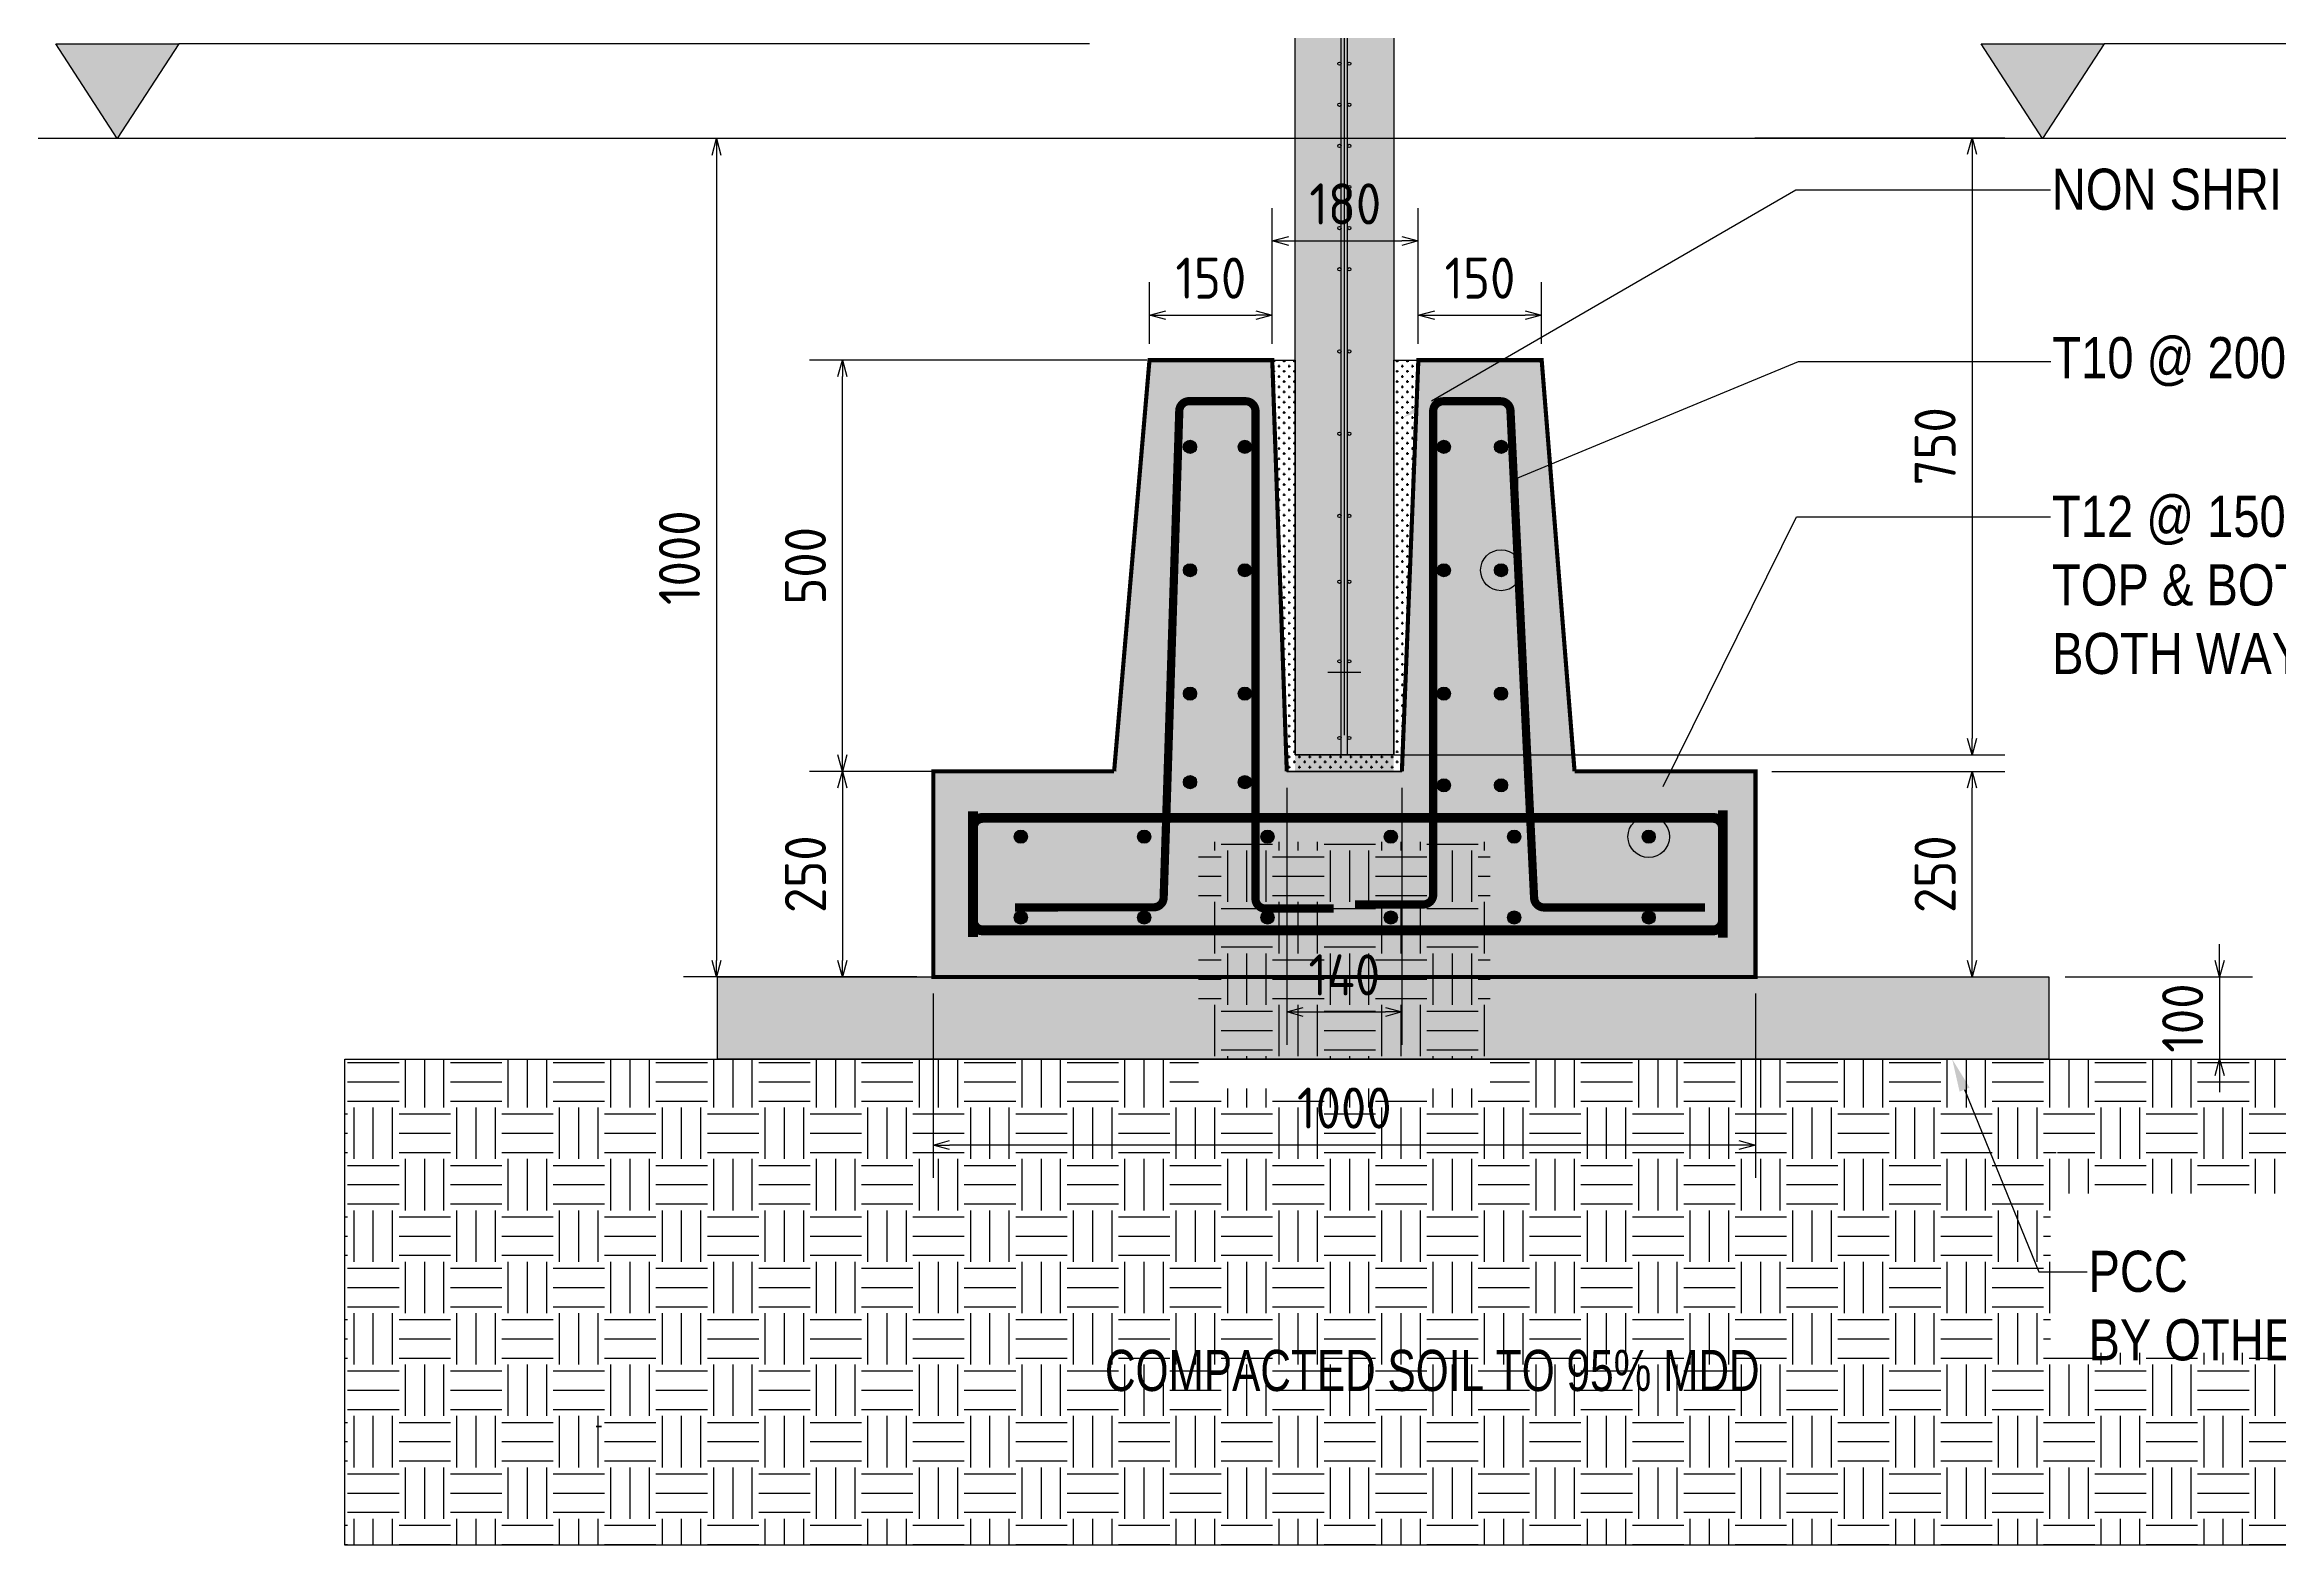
# Model space of a CAD drawing. Header units: centimetres. Extents: x -6122352 to 7132207, y -1694241 to 1947892.
# Drawn here: x 3056755 to 3059473, y -658341 to -656516 of the extents above; entities that cross this region are included whole.
import ezdxf
from ezdxf import colors
from ezdxf.entities.mleader import LeaderData, LeaderLine
from ezdxf.enums import TextEntityAlignment as Align
from ezdxf.math import Vec2, Vec3

# ---------------------------------------------------------------- set-up
doc = ezdxf.new("R2010")
doc.units = ezdxf.units.CM
doc.header["$MEASUREMENT"] = 0
doc.header["$PDMODE"] = 66
doc.header["$PDSIZE"] = 100
doc.linetypes.add('HIDDEN', pattern=[0.375, 0.25, -0.125])
for name, color, linetype in [('00-MI-DIM', 7, 'Continuous'), ('@MI-TYPE-01', 30, 'Continuous'), ('AutoRebar - Rebars', 4, 'Continuous'), ('JML-Dimension', 1, 'Continuous'), ('SECTION', 130, 'Continuous')]:
    doc.layers.add(name, color=color, linetype=linetype)
doc.styles.add('JWC BHQ 3.00', font='swissc.ttf', dxfattribs={"height": 3})
doc.styles.add('JWC STD', font='swissc.ttf', dxfattribs={"width": 0.9})
doc.styles.add('Schueco-BEMSTIL', font='isocpeur.ttf', dxfattribs={"width": 0.9})
doc.styles.add('txt-Pisa-std', font='arial.ttf', dxfattribs={"width": 0.8})
doc.dimstyles.new('JWC-TXT-2.5', dxfattribs={"dimscale": 1.5, "dimtxt": 2.5, "dimasz": 1, "dimexe": 2, "dimexo": 1, "dimgap": 1, "dimtad": 1, "dimdec": 0, "dimrnd": 0.5, "dimdsep": 46, "dimtxsty": 'Schueco-BEMSTIL', "dimblk": 'OPEN30', "dimcen": 0, "dimdle": 2, "dimclrd": 140, "dimclre": 8, "dimclrt": 40, "dimadec": 0, "dimazin": 2, "dimtfac": 1, "dimtdec": 0, "dimtix": 1, "dimtmove": 2, "dimatfit": 3, "dimldrblk": 'OPEN', "dimfxl": 2, "dimlwd": -1, "dimlwe": -1, "dimarcsym": 0})
doc.dimstyles.new('MI- JWC-TXT-2.5 MM', dxfattribs={"dimscale": 1.5, "dimtxt": 2.5, "dimasz": 1, "dimexe": 2, "dimexo": 1, "dimgap": 1, "dimtad": 1, "dimdec": 0, "dimdsep": 46, "dimtxsty": 'Schueco-BEMSTIL', "dimblk": 'OPEN30', "dimcen": 0, "dimdle": 2, "dimclrd": 140, "dimclre": 8, "dimclrt": 40, "dimadec": 0, "dimazin": 2, "dimtfac": 1, "dimtdec": 0, "dimtix": 1, "dimtmove": 2, "dimatfit": 3, "dimldrblk": 'OPEN', "dimfxl": 2, "dimlwd": -1, "dimlwe": -1, "dimarcsym": 0})

# ---------------------------------------------------------------- blocks, each defined once
blk = doc.blocks.new('*U127')
at = {"layer": 'JML-Dimension'}
h = blk.add_hatch(color=10, dxfattribs=at)
h.dxf.hatch_style = 1
h.paths.add_polyline_path([(0, 0), (-1.536, 2.37), (1.536, 2.37)])
blk.add_line((24.329, 2.37), (1.536, 2.37), dxfattribs=at)
blk.add_lwpolyline([(0, 0), (-1.536, 2.37), (1.536, 2.37), (0, 0)], dxfattribs=at)
at = {"color": 5, "style": 'txt-Pisa-std', "width": 0.8}
blk.add_attdef('+0.0', text='', height=2.5, dxfattribs=at).set_placement((1.871, 2.37), align=Align.BOTTOM_LEFT)
blk = doc.blocks.new('_Open30')
at = {"color": 0, "linetype": 'ByBlock', "lineweight": -2}
for p, q in [((-1, 0.27), (0, 0)), ((0, 0), (-1, -0.27)), ((0, 0), (-1, 0))]:
    blk.add_line(p, q, dxfattribs=at)
blk = doc.blocks.new('*D1735')
at = {"layer": '00-MI-DIM', "color": 8, "transparency": 16777216}
for p, q in [((3058265.7, -657419.4), (3058265.7, -657731.9)), ((3058405.7, -657419.4), (3058405.7, -657731.9))]:
    blk.add_line(p, q, dxfattribs=at)
at = {"layer": '00-MI-DIM', "color": 140, "transparency": 16777216}
blk.add_line((3058285.7, -657691.9), (3058385.7, -657691.9), dxfattribs=at)
at = {"layer": 'Defpoints', "color": 0, "transparency": 16777216}
for p in [(3058265.7, -657399.4), (3058405.7, -657399.4), (3058405.7, -657691.9)]:
    blk.add_point(p, dxfattribs=at)
at = {"layer": '00-MI-DIM', "color": 140, "transparency": 16777216, "xscale": 20, "yscale": 20, "zscale": 20, "rotation": 180}
blk.add_blockref('_Open30', (3058265.7, -657691.9), dxfattribs=at)
at = {"layer": '00-MI-DIM', "color": 140, "transparency": 16777216, "xscale": 20, "yscale": 20, "zscale": 20}
blk.add_blockref('_Open30', (3058405.7, -657691.9), dxfattribs=at)
at = {"layer": '00-MI-DIM', "color": 40, "transparency": 16777216, "insert": (3058335.7, -657646.9), "char_height": 50, "attachment_point": 5, "style": 'Schueco-BEMSTIL'}
blk.add_mtext('140', dxfattribs=at)
blk = doc.blocks.new('_Open')
at = {"color": 0, "linetype": 'ByBlock', "lineweight": -2}
for p, q in [((-1, 0.2), (0, 0)), ((-1, -0.2), (0, 0)), ((0, 0), (-1, 0))]:
    blk.add_line(p, q, dxfattribs=at)
blk = doc.blocks.new('*D1734')
at = {"layer": '00-MI-DIM', "color": 8, "transparency": 16777216}
for p, q in [((3057835.7, -657669.4), (3057835.7, -657893.8)), ((3058835.7, -657669.4), (3058835.7, -657893.8))]:
    blk.add_line(p, q, dxfattribs=at)
at = {"layer": '00-MI-DIM', "color": 140, "transparency": 16777216}
blk.add_line((3058815.7, -657853.8), (3057855.7, -657853.8), dxfattribs=at)
at = {"layer": 'Defpoints', "color": 0, "transparency": 16777216}
for p in [(3057835.7, -657649.4), (3058835.7, -657649.4), (3057835.7, -657853.8)]:
    blk.add_point(p, dxfattribs=at)
at = {"layer": '00-MI-DIM', "color": 140, "transparency": 16777216, "xscale": 20, "yscale": 20, "zscale": 20, "rotation": 180}
blk.add_blockref('_Open30', (3057835.7, -657853.8), dxfattribs=at)
at = {"layer": '00-MI-DIM', "color": 140, "transparency": 16777216, "xscale": 20, "yscale": 20, "zscale": 20}
blk.add_blockref('_Open30', (3058835.7, -657853.8), dxfattribs=at)
at = {"layer": '00-MI-DIM', "color": 40, "transparency": 16777216, "insert": (3058335.7, -657808.8), "char_height": 50, "attachment_point": 5, "style": 'Schueco-BEMSTIL'}
blk.add_mtext('1000', dxfattribs=at)
blk = doc.blocks.new('*D1733')
at = {"layer": '00-MI-DIM', "color": 8, "transparency": 16777216}
for p, q in [((3058855.7, -657399.4), (3059139.2, -657399.4)), ((3058855.7, -657649.4), (3059139.2, -657649.4))]:
    blk.add_line(p, q, dxfattribs=at)
at = {"layer": '00-MI-DIM', "color": 140, "transparency": 16777216}
blk.add_line((3059099.2, -657629.4), (3059099.2, -657419.4), dxfattribs=at)
at = {"layer": 'Defpoints', "color": 0, "transparency": 16777216}
for p in [(3058835.7, -657399.4), (3059099.2, -657399.4), (3058835.7, -657649.4)]:
    blk.add_point(p, dxfattribs=at)
at = {"layer": '00-MI-DIM', "color": 140, "transparency": 16777216, "xscale": 20, "yscale": 20, "zscale": 20}
for p, rotation in [((3059099.2, -657399.4), 90), ((3059099.2, -657649.4), 270)]:
    blk.add_blockref('_Open30', p, dxfattribs=dict(at, rotation=rotation))
at = {"layer": '00-MI-DIM', "color": 40, "transparency": 16777216, "insert": (3059054.2, -657524.4), "char_height": 50, "attachment_point": 5, "rotation": 90, "style": 'Schueco-BEMSTIL'}
blk.add_mtext('250', dxfattribs=at)
blk = doc.blocks.new('*D1732')
at = {"layer": '00-MI-DIM', "color": 8, "transparency": 16777216}
for p, q in [((3058425.7, -656879.4), (3058425.7, -656804.6)), ((3058575.7, -656879.4), (3058575.7, -656804.6))]:
    blk.add_line(p, q, dxfattribs=at)
at = {"layer": '00-MI-DIM', "color": 140, "transparency": 16777216}
blk.add_line((3058445.7, -656844.6), (3058555.7, -656844.6), dxfattribs=at)
at = {"layer": 'Defpoints', "color": 0, "transparency": 16777216}
for p in [(3058575.7, -656844.6), (3058425.7, -656899.4), (3058575.7, -656899.4)]:
    blk.add_point(p, dxfattribs=at)
at = {"layer": '00-MI-DIM', "color": 140, "transparency": 16777216, "xscale": 20, "yscale": 20, "zscale": 20, "rotation": 180}
blk.add_blockref('_Open30', (3058425.7, -656844.6), dxfattribs=at)
at = {"layer": '00-MI-DIM', "color": 140, "transparency": 16777216, "xscale": 20, "yscale": 20, "zscale": 20}
blk.add_blockref('_Open30', (3058575.7, -656844.6), dxfattribs=at)
at = {"layer": '00-MI-DIM', "color": 40, "transparency": 16777216, "insert": (3058500.7, -656799.6), "char_height": 50, "attachment_point": 5, "style": 'Schueco-BEMSTIL'}
blk.add_mtext('150', dxfattribs=at)
blk = doc.blocks.new('*D1731')
at = {"layer": '00-MI-DIM', "color": 8, "transparency": 16777216}
for p, q in [((3058098.7, -656879.4), (3058098.7, -656804.6)), ((3058248.1, -656879.4), (3058248.1, -656804.6))]:
    blk.add_line(p, q, dxfattribs=at)
at = {"layer": '00-MI-DIM', "color": 140, "transparency": 16777216}
blk.add_line((3058118.7, -656844.6), (3058228.1, -656844.6), dxfattribs=at)
at = {"layer": 'Defpoints', "color": 0, "transparency": 16777216}
for p in [(3058248.1, -656844.6), (3058098.7, -656899.4), (3058248.1, -656899.4)]:
    blk.add_point(p, dxfattribs=at)
at = {"layer": '00-MI-DIM', "color": 140, "transparency": 16777216, "xscale": 20, "yscale": 20, "zscale": 20, "rotation": 180}
blk.add_blockref('_Open30', (3058098.7, -656844.6), dxfattribs=at)
at = {"layer": '00-MI-DIM', "color": 140, "transparency": 16777216, "xscale": 20, "yscale": 20, "zscale": 20}
blk.add_blockref('_Open30', (3058248.1, -656844.6), dxfattribs=at)
at = {"layer": '00-MI-DIM', "color": 40, "transparency": 16777216, "insert": (3058173.4, -656799.6), "char_height": 50, "attachment_point": 5, "style": 'Schueco-BEMSTIL'}
blk.add_mtext('150', dxfattribs=at)
blk = doc.blocks.new('*D1730')
at = {"layer": '00-MI-DIM', "color": 8, "transparency": 16777216}
for p, q in [((3058095.7, -656899.4), (3057685.3, -656899.4)), ((3058035.7, -657399.4), (3057685.3, -657399.4))]:
    blk.add_line(p, q, dxfattribs=at)
at = {"layer": '00-MI-DIM', "color": 140, "transparency": 16777216}
blk.add_line((3057725.3, -657379.4), (3057725.3, -656919.4), dxfattribs=at)
at = {"layer": 'Defpoints', "color": 0, "transparency": 16777216}
for p in [(3057725.3, -656899.4), (3058115.7, -656899.4), (3058055.7, -657399.4)]:
    blk.add_point(p, dxfattribs=at)
at = {"layer": '00-MI-DIM', "color": 140, "transparency": 16777216, "xscale": 20, "yscale": 20, "zscale": 20}
for p, rotation in [((3057725.3, -656899.4), 90), ((3057725.3, -657399.4), 270)]:
    blk.add_blockref('_Open30', p, dxfattribs=dict(at, rotation=rotation))
at = {"layer": '00-MI-DIM', "color": 40, "transparency": 16777216, "insert": (3057680.3, -657149.4), "char_height": 50, "attachment_point": 5, "rotation": 90, "style": 'Schueco-BEMSTIL'}
blk.add_mtext('500', dxfattribs=at)
blk = doc.blocks.new('*D1729')
at = {"layer": '00-MI-DIM', "color": 8, "transparency": 16777216}
for p, q in [((3058035.7, -657399.4), (3057685.3, -657399.4)), ((3057815.7, -657649.4), (3057685.3, -657649.4))]:
    blk.add_line(p, q, dxfattribs=at)
at = {"layer": '00-MI-DIM', "color": 140, "transparency": 16777216}
blk.add_line((3057725.3, -657419.4), (3057725.3, -657629.4), dxfattribs=at)
at = {"layer": 'Defpoints', "color": 0, "transparency": 16777216}
for p in [(3058055.7, -657399.4), (3057725.3, -657649.4), (3057835.7, -657649.4)]:
    blk.add_point(p, dxfattribs=at)
at = {"layer": '00-MI-DIM', "color": 140, "transparency": 16777216, "xscale": 20, "yscale": 20, "zscale": 20}
for p, rotation in [((3057725.3, -657399.4), 90), ((3057725.3, -657649.4), 270)]:
    blk.add_blockref('_Open30', p, dxfattribs=dict(at, rotation=rotation))
at = {"layer": '00-MI-DIM', "color": 40, "transparency": 16777216, "insert": (3057680.3, -657524.4), "char_height": 50, "attachment_point": 5, "rotation": 90, "style": 'Schueco-BEMSTIL'}
blk.add_mtext('250', dxfattribs=at)
blk = doc.blocks.new('*D1728')
at = {"layer": '00-MI-DIM', "color": 8, "transparency": 16777216}
for p, q in [((3058248.1, -656879.4), (3058248.1, -656714.4)), ((3058425.7, -656879.4), (3058425.7, -656714.4))]:
    blk.add_line(p, q, dxfattribs=at)
at = {"layer": '00-MI-DIM', "color": 140, "transparency": 16777216}
blk.add_line((3058268.1, -656754.4), (3058405.7, -656754.4), dxfattribs=at)
at = {"layer": 'Defpoints', "color": 0, "transparency": 16777216}
for p in [(3058425.7, -656754.4), (3058248.1, -656899.4), (3058425.7, -656899.4)]:
    blk.add_point(p, dxfattribs=at)
at = {"layer": '00-MI-DIM', "color": 140, "transparency": 16777216, "xscale": 20, "yscale": 20, "zscale": 20, "rotation": 180}
blk.add_blockref('_Open30', (3058248.1, -656754.4), dxfattribs=at)
at = {"layer": '00-MI-DIM', "color": 140, "transparency": 16777216, "xscale": 20, "yscale": 20, "zscale": 20}
blk.add_blockref('_Open30', (3058425.7, -656754.4), dxfattribs=at)
at = {"layer": '00-MI-DIM', "color": 40, "transparency": 16777216, "insert": (3058336.9, -656709.4), "char_height": 50, "attachment_point": 5, "style": 'Schueco-BEMSTIL'}
blk.add_mtext('180', dxfattribs=at)
blk = doc.blocks.new('*D1727')
at = {"layer": '00-MI-DIM', "color": 8, "transparency": 16777216}
for p, q in [((3058835.1, -656628.9), (3059139.2, -656628.9)), ((3058376.6, -657379.4), (3059139.2, -657379.4))]:
    blk.add_line(p, q, dxfattribs=at)
at = {"layer": '00-MI-DIM', "color": 140, "transparency": 16777216}
blk.add_line((3059099.2, -656648.9), (3059099.2, -657359.4), dxfattribs=at)
at = {"layer": 'Defpoints', "color": 0, "transparency": 16777216}
for p in [(3058815.1, -656628.9), (3058356.6, -657379.4), (3059099.2, -657379.4)]:
    blk.add_point(p, dxfattribs=at)
at = {"layer": '00-MI-DIM', "color": 140, "transparency": 16777216, "xscale": 20, "yscale": 20, "zscale": 20}
for p, rotation in [((3059099.2, -656628.9), 90), ((3059099.2, -657379.4), 270)]:
    blk.add_blockref('_Open30', p, dxfattribs=dict(at, rotation=rotation))
at = {"layer": '00-MI-DIM', "color": 40, "transparency": 16777216, "insert": (3059054.2, -657004.1), "char_height": 50, "attachment_point": 5, "rotation": 90, "style": 'Schueco-BEMSTIL'}
blk.add_mtext('750', dxfattribs=at)
blk = doc.blocks.new('*D1726')
at = {"layer": '00-MI-DIM', "color": 140, "transparency": 16777216}
for p, q in [((3059400.3, -657629.4), (3059400.3, -657609.4)), ((3059400.3, -657649.4), (3059400.3, -657749.4)), ((3059400.3, -657769.4), (3059400.3, -657789.4))]:
    blk.add_line(p, q, dxfattribs=at)
at = {"layer": '00-MI-DIM', "color": 8, "transparency": 16777216}
for p, q in [((3059212.6, -657649.4), (3059440.3, -657649.4)), ((3059212.6, -657749.4), (3059440.3, -657749.4))]:
    blk.add_line(p, q, dxfattribs=at)
at = {"layer": 'Defpoints', "color": 0, "transparency": 16777216}
for p in [(3059192.6, -657649.4), (3059192.6, -657749.4), (3059400.3, -657749.4)]:
    blk.add_point(p, dxfattribs=at)
at = {"layer": '00-MI-DIM', "color": 140, "transparency": 16777216, "xscale": 20, "yscale": 20, "zscale": 20}
for p, rotation in [((3059400.3, -657649.4), 270), ((3059400.3, -657749.4), 90)]:
    blk.add_blockref('_Open30', p, dxfattribs=dict(at, rotation=rotation))
at = {"layer": '00-MI-DIM', "color": 40, "transparency": 16777216, "insert": (3059355.3, -657699.4), "char_height": 50, "attachment_point": 5, "rotation": 90, "style": 'Schueco-BEMSTIL'}
blk.add_mtext('100', dxfattribs=at)
blk = doc.blocks.new('*D1710')
at = {"layer": '@MI-TYPE-01', "color": 8, "transparency": 16777216}
for p, q in [((3057751.4, -656629.9), (3057532.1, -656629.9)), ((3057815.7, -657649.4), (3057532.1, -657649.4))]:
    blk.add_line(p, q, dxfattribs=at)
at = {"layer": '@MI-TYPE-01', "color": 140, "transparency": 16777216}
blk.add_line((3057572.1, -656649.9), (3057572.1, -657629.4), dxfattribs=at)
at = {"layer": 'Defpoints', "color": 0, "transparency": 16777216}
for p in [(3057771.4, -656629.9), (3057572.1, -657649.4), (3057835.7, -657649.4)]:
    blk.add_point(p, dxfattribs=at)
at = {"layer": '@MI-TYPE-01', "color": 140, "transparency": 16777216, "xscale": 20, "yscale": 20, "zscale": 20}
for p, rotation in [((3057572.1, -656629.9), 90), ((3057572.1, -657649.4), 270)]:
    blk.add_blockref('_Open30', p, dxfattribs=dict(at, rotation=rotation))
at = {"layer": '@MI-TYPE-01', "color": 40, "transparency": 16777216, "insert": (3057527.1, -657139.6), "char_height": 50, "attachment_point": 5, "rotation": 90, "style": 'Schueco-BEMSTIL'}
blk.add_mtext('1000', dxfattribs=at)

msp = doc.modelspace()

# ---------------------------------------------------------------- hatches: boundary and pattern name
at = {"ltscale": 20, "transparency": 33554679}
h = msp.add_hatch(dxfattribs=at)
h.set_pattern_fill('AR-CONC', color=0, scale=10, angle=45)
h.set_pattern_definition([(95, (-6534439.034, -3484862.95), (55.1551999, 46.28070788), [7.5, -82.5]), (40, (-6534439.034, -3484862.95), (-62.99921674, 43.37681496), [6, -66]), (145.45144446, (-6534434.44, -3484859.094), (-7.84401643, 89.65752213), [6.3740192, -70.1142112]), (91.1842, (-6534453.18, -3484848.81), (87.1693388, 63.7613776), [11.25, -123.75]), (141.6356355, (-6534445.91, -3484843.5), (-2.7900068, 134.9711668), [9.5610342, -105.171376]), (36.184164, (-6534453.18, -3484848.81), (-2.7900068, 134.9711667), [9, -99.0000001]), (66, (-6534442.57, -3484845.27), (70.6771572, 13.73824765), [7.5, -82.5]), (11, (-6534442.57, -3484845.27), (-34.0708593, 68.48084354), [6, -66]), (116.45144474, (-6534436.68, -3484844.13), (36.6062975, 82.21909056), [6.374019, -70.1142112]), (82.5, (-6534439.034, -3484862.95), (-22.67931853, 24.39898176), [0, -65.2, 0, -67, 0, -66.25]), (52.5, (-6534439.034, -3484862.95), (-9.28729422, 46.49094499), [0, -38.2, 0, -63.7, 0, -25.25]), (12.5, (-6534454.803, -3484878.72), (39.34181673, 36.15207618), [0, -25, 0, -78, 0, -103.5]), (2.5, (-6534461.874, -3484885.79), (34.15899832, 48.31598069), [0, -32.5, 0, -51.8, 0, -73.5])])
h.paths.add_polyline_path([(3058395.74232, -656629.90123), (3058275.74232, -656629.90123), (3058275.74232, -657629.36353), (3058395.74232, -657629.36353), (3058395.74232, -657149.36353)])
h.paths.add_polyline_path([(3058395.74232, -656427.97033), (3058275.74232, -656427.97033), (3058275.74232, -656629.90123), (3058395.74232, -656629.90123)])
h.paths.add_polyline_path([(3058254.03364, -656930.44929), (3058419.78364, -656930.44929), (3058419.78364, -656750.44929), (3058254.03364, -656750.44929)], flags=9)
h.paths.add_polyline_path([(3058395.74232, -654631.36353), (3058275.74232, -654631.36353), (3058275.74232, -656427.97033), (3058395.74232, -656427.97033)])
h.paths.add_polyline_path([(3058355.74232, -654631.36353), (3058315.74232, -654631.36353), (3058315.74232, -656127.97033), (3058355.74232, -656127.97033)])
at = {"layer": 'SECTION'}
h = msp.add_hatch(dxfattribs=at)
h.set_pattern_fill('AR-CONC', color=8, scale=7)
h.set_pattern_definition([(50, (2946223.765, -668212.967), (50.208213, -4.39265), [5.25, -57.75]), (355, (2946223.765, -668212.967), (-9.712593, 52.65345), [4.2, -46.2]), (100.451444, (2946227.95, -668213.333), (40.49562, 48.2608), [4.461813, -49.079948]), (46.1842, (2946223.765, -668198.97), (74.706893, -11.58635), [7.875, -86.625]), (96.635635, (2946229.99, -668199.93), (65.426336, 68.1883), [6.692724, -73.619963]), (351.184164, (2946223.765, -668198.97), (65.426336, 68.1883), [6.3, -69.3]), (21, (2946230.765, -668202.467), (41.783494, -28.183322), [5.25, -57.75]), (326, (2946230.765, -668202.467), (17.032073, 50.760503), [4.2, -46.2]), (71.451445, (2946234.247, -668204.816), (58.815566, 22.57718), [4.461813, -49.079948]), (37.5, (2946223.765, -668212.967), (0.85119, 23.3025698), [0, -45.64, 0, -46.9, 0, -46.375]), (7.5, (2946223.765, -668212.967), (18.4148676, 27.60882), [0, -26.74, 0, -44.59, 0, -17.675]), (327.5, (2946208.155, -668212.967), (37.3675705, -1.578841), [0, -17.5, 0, -54.6, 0, -72.45]), (317.5, (2946201.155, -668212.967), (40.823032, 7.007349), [0, -22.75, 0, -36.26, 0, -51.45])])
h.paths.add_polyline_path([(3058835.74232, -657649.36353), (3058835.74232, -657399.36353), (3058615.74232, -657399.36353), (3058575.74232, -656899.36353), (3058425.74232, -656899.36353), (3058405.74232, -657399.36353), (3058265.74232, -657399.36353), (3058248.07497, -656899.36353), (3058098.74232, -656899.36353), (3058055.74232, -657399.36353), (3057835.74232, -657399.36353), (3057835.74232, -657649.36353)])
h.paths.add_polyline_path([(3058278.24232, -657704.38474), (3058393.24232, -657704.38474), (3058393.24232, -657584.38474), (3058278.24232, -657584.38474)], flags=9)
h = msp.add_hatch(dxfattribs=at)
h.set_pattern_fill('CROSS', color=8, scale=25)
h.set_pattern_definition([(0, (-6534439.034, -3484612.9504), (6.25, 6.25), [3.125, -9.375]), (90, (-6534437.472, -3484614.513), (-6.25, 6.25), [3.125, -9.375])])
h.paths.add_polyline_path([(3058275.74232, -656899.36353), (3058248.07497, -656899.36353), (3058265.74232, -657399.36353), (3058405.74232, -657399.36353), (3058425.74232, -656899.36353), (3058395.74232, -656899.36353), (3058395.74232, -657379.36353), (3058275.74232, -657379.36353)])
h = msp.add_hatch(color=94, dxfattribs=at)
h.dxf.hatch_style = 1
h.paths.add_polyline_path([(3058140.04735, -657004.84439, 1), (3058156.04735, -657004.84439, 1)])
h = msp.add_hatch(color=94, dxfattribs=at)
h.dxf.hatch_style = 1
h.paths.add_polyline_path([(3058206.66866, -657004.84439, 1), (3058222.66866, -657004.84439, 1)])
h = msp.add_hatch(color=94, dxfattribs=at)
h.dxf.hatch_style = 1
h.paths.add_polyline_path([(3058448.81598, -657004.84439, 1), (3058464.81598, -657004.84439, 1)])
h = msp.add_hatch(color=94, dxfattribs=at)
h.dxf.hatch_style = 1
h.paths.add_polyline_path([(3058518.33589, -657004.84439, 1), (3058534.33589, -657004.84439, 1)])
h = msp.add_hatch(color=94, dxfattribs=at)
h.dxf.hatch_style = 1
h.paths.add_polyline_path([(3058140.04735, -657154.84439, 1), (3058156.04735, -657154.84439, 1)])
h = msp.add_hatch(color=94, dxfattribs=at)
h.dxf.hatch_style = 1
h.paths.add_polyline_path([(3058206.66866, -657154.84439, 1), (3058222.66866, -657154.84439, 1)])
h = msp.add_hatch(color=94, dxfattribs=at)
h.dxf.hatch_style = 1
h.paths.add_polyline_path([(3058448.81598, -657154.84439, 1), (3058464.81598, -657154.84439, 1)])
h = msp.add_hatch(color=94, dxfattribs=at)
h.dxf.hatch_style = 1
h.paths.add_polyline_path([(3058518.33589, -657154.84439, 1), (3058534.33589, -657154.84439, 1)])
h = msp.add_hatch(color=94, dxfattribs=at)
h.dxf.hatch_style = 1
h.paths.add_polyline_path([(3058140.04735, -657304.84439, 1), (3058156.04735, -657304.84439, 1)])
h = msp.add_hatch(color=94, dxfattribs=at)
h.dxf.hatch_style = 1
h.paths.add_polyline_path([(3058206.66866, -657304.84439, 1), (3058222.66866, -657304.84439, 1)])
h = msp.add_hatch(color=94, dxfattribs=at)
h.dxf.hatch_style = 1
h.paths.add_polyline_path([(3058448.81598, -657304.84439, 1), (3058464.81598, -657304.84439, 1)])
h = msp.add_hatch(color=94, dxfattribs=at)
h.dxf.hatch_style = 1
h.paths.add_polyline_path([(3058518.33589, -657304.84439, 1), (3058534.33589, -657304.84439, 1)])
h = msp.add_hatch(color=94, dxfattribs=at)
h.dxf.hatch_style = 1
h.paths.add_polyline_path([(3058140.04735, -657412.49769, 1), (3058156.04735, -657412.49769, 1)])
h = msp.add_hatch(color=94, dxfattribs=at)
h.dxf.hatch_style = 1
h.paths.add_polyline_path([(3058206.66866, -657412.49769, 1), (3058222.66866, -657412.49769, 1)])
h = msp.add_hatch(color=94, dxfattribs=at)
h.dxf.hatch_style = 1
h.paths.add_polyline_path([(3058448.81598, -657416.37762, 1), (3058464.81598, -657416.37762, 1)])
h = msp.add_hatch(color=94, dxfattribs=at)
h.dxf.hatch_style = 1
h.paths.add_polyline_path([(3058518.33589, -657416.37762, 1), (3058534.33589, -657416.37762, 1)])
h = msp.add_hatch(color=2, dxfattribs=at)
h.dxf.hatch_style = 1
h.paths.add_polyline_path([(3057934.34197, -657478.83852, 1), (3057950.34197, -657478.83852, 1)])
h = msp.add_hatch(color=2, dxfattribs=at)
h.dxf.hatch_style = 1
h.paths.add_polyline_path([(3058084.34197, -657478.83852, 1), (3058100.34197, -657478.83852, 1)])
h = msp.add_hatch(color=2, dxfattribs=at)
h.dxf.hatch_style = 1
h.paths.add_polyline_path([(3058234.34197, -657478.83852, 1), (3058250.34197, -657478.83852, 1)])
h = msp.add_hatch(color=2, dxfattribs=at)
h.dxf.hatch_style = 1
h.paths.add_polyline_path([(3058384.34197, -657478.83852, 1), (3058400.34197, -657478.83852, 1)])
h = msp.add_hatch(color=2, dxfattribs=at)
h.dxf.hatch_style = 1
h.paths.add_polyline_path([(3058534.34197, -657478.83852, 1), (3058550.34197, -657478.83852, 1)])
h = msp.add_hatch(color=2, dxfattribs=at)
h.dxf.hatch_style = 1
h.paths.add_polyline_path([(3058697.94772, -657478.83852, 1), (3058713.94772, -657478.83852, 1)])
at = {"layer": 'SECTION', "ltscale": 20, "transparency": 33554658}
h = msp.add_hatch(dxfattribs=at)
h.set_pattern_fill('EARTH', color=8, scale=250)
h.set_pattern_definition([(0, (-6534439.034, -3484612.95), (62.5, 62.5), [62.5, -62.5]), (0, (-6534439.034, -3484589.51), (62.5, 62.5), [62.5, -62.5]), (0, (-6534439.034, -3484566.075), (62.5, 62.5), [62.5, -62.5]), (90, (-6534431.22, -3484558.26), (-62.5, 62.5), [62.5, -62.5]), (90, (-6534407.784, -3484558.26), (-62.5, 62.5), [62.5, -62.5]), (90, (-6534384.347, -3484558.26), (-62.5, 62.5), [62.5, -62.5])])
h.paths.add_polyline_path([(3059598.62853, -658340.50624), (3059598.62853, -657749.36353), (3059203.22873, -657749.36353), (3059203.22873, -657849.36353), (3059203.22873, -657912.57481), (3059545.76187, -657912.57481), (3059545.76187, -658106.36305), (3059194.47873, -658106.36305), (3059194.47873, -657912.57481), (3059203.22873, -657849.36353), (3059203.22873, -657749.36353), (3057120.08818, -657749.36353), (3057120.08818, -658340.50624)])
h.paths.add_polyline_path([(3058158.24232, -657785.05892), (3058513.24232, -657785.05892), (3058513.24232, -657485.05892), (3058158.24232, -657485.05892)])
h.paths.add_polyline_path([(3059581.52787, -657749.36353), (3059550.27787, -657749.36353), (3059250.27787, -657749.36353), (3059281.52787, -657749.36353)], flags=16)
at = {"layer": 'SECTION'}
h = msp.add_hatch(color=2, dxfattribs=at)
h.dxf.hatch_style = 1
h.paths.add_polyline_path([(3057934.34197, -657577.04469, 1), (3057950.34197, -657577.04469, 1)])
h = msp.add_hatch(color=2, dxfattribs=at)
h.dxf.hatch_style = 1
h.paths.add_polyline_path([(3058084.34197, -657577.04469, 1), (3058100.34197, -657577.04469, 1)])
h = msp.add_hatch(color=2, dxfattribs=at)
h.dxf.hatch_style = 1
h.paths.add_polyline_path([(3058234.34197, -657577.04469, 1), (3058250.34197, -657577.04469, 1)])
h = msp.add_hatch(color=2, dxfattribs=at)
h.dxf.hatch_style = 1
h.paths.add_polyline_path([(3058384.34197, -657577.04469, 1), (3058400.34197, -657577.04469, 1)])
h = msp.add_hatch(color=2, dxfattribs=at)
h.dxf.hatch_style = 1
h.paths.add_polyline_path([(3058534.34197, -657577.04469, 1), (3058550.34197, -657577.04469, 1)])
h = msp.add_hatch(color=2, dxfattribs=at)
h.dxf.hatch_style = 1
h.paths.add_polyline_path([(3058697.94772, -657577.04469, 1), (3058713.94772, -657577.04469, 1)])
h = msp.add_hatch(dxfattribs=at)
h.set_pattern_fill('AR-CONC', color=8, scale=5)
h.set_pattern_definition([(50, (-6534439.034, -3484612.95), (35.86300913, -3.13760675), [3.75, -41.25]), (355, (-6534439.034, -3484612.95), (-6.93756668, 37.60960669), [3, -33]), (100.45144446, (-6534436.046, -3484613.212), (28.92544234, 34.47199955), [3.1870096, -35.0571056]), (46.1842, (-6534439.034, -3484602.95), (53.36206653, -8.27596404), [5.625, -61.875]), (96.6356355, (-6534434.59, -3484603.64), (46.73309728, 48.70593004), [4.7805171, -52.585688]), (351.184164, (-6534439.034, -3484602.95), (46.73309725, 48.70593), [4.5, -49.50000005]), (21, (-6534434.034, -3484605.45), (29.84535261, -20.13094453), [3.75, -41.25]), (326, (-6534434.034, -3484605.45), (12.1657666, 36.25750225), [3, -33]), (71.45144474, (-6534431.547, -3484607.128), (42.01111884, 16.12655764), [3.1870095, -35.0571056]), (37.5, (-6534439.034, -3484612.95), (0.607992766, 16.644692692), [0, -32.6, 0, -33.5, 0, -33.125]), (7.5, (-6534439.034, -3484612.95), (13.153476872, 19.720585594), [0, -19.1, 0, -31.85, 0, -12.625]), (327.5, (-6534450.184, -3484612.95), (26.691121809, -1.127743587), [0, -12.5, 0, -39, 0, -51.75]), (317.5, (-6534455.184, -3484612.95), (29.159308467, 5.005249117), [0, -16.25, 0, -25.9, 0, -36.75])])
h.paths.add_polyline_path([(3057573.30464, -657649.36353), (3057573.30464, -657749.36353), (3059192.58426, -657749.36353), (3059192.58426, -657649.36353)])
h.paths.add_polyline_path([(3058264.74232, -657866.30892), (3058406.74232, -657866.30892), (3058406.74232, -657746.30892), (3058264.74232, -657746.30892)], flags=9)

# ---------------------------------------------------------------- linework, layer by layer
at = {"color": 10, "ltscale": 20}
for points in [[(3058331.74232, -657177.97033), (3058331.74232, -656127.97033)], [(3058331.74232, -657379.36353), (3058331.74232, -656127.97033)], [(3058335.74232, -657177.97033), (3058335.74232, -656127.97033)], [(3058335.74232, -657355.17796), (3058335.74232, -656127.97033)], [(3058339.74232, -657379.36353), (3058339.74232, -656127.97033)]]:
    msp.add_lwpolyline(points, dxfattribs=at)
for centre in [(3058329.74232, -656538.81213), (3058341.74232, -656538.81213), (3058329.74232, -656588.81213), (3058341.74232, -656588.81213), (3058329.74232, -656638.81213), (3058341.74232, -656638.81213), (3058329.74232, -656688.81213), (3058341.74232, -656688.81213), (3058329.74232, -656738.81213), (3058341.74232, -656738.81213), (3058329.74232, -656788.81213), (3058341.74232, -656788.81213), (3058329.74232, -656888.81213), (3058341.74232, -656888.81213), (3058329.74232, -656988.81213), (3058341.74232, -656988.81213), (3058329.74232, -657088.81213), (3058341.74232, -657088.81213), (3058329.74232, -657168.90162), (3058341.74232, -657168.90162), (3058329.74232, -657265.61289), (3058341.74232, -657265.61289), (3058329.74232, -657358.79953), (3058341.74232, -657358.79953)]:
    msp.add_circle(centre, 2, dxfattribs=at)
at = {"layer": 'AutoRebar - Rebars'}
for points, const_width in [([(3057935.12255, -657564.85079), (3058103.9951, -657564.69586, 0.4046951656), (3058115.98308, -657553.08124), (3058135.01346, -656960.82514, -0.4053429429), (3058147.02815, -656949.21055), (3058215.68954, -656949.33002, -0.413703996), (3058227.66866, -656961.33), (3058227.66866, -657554.23175, 0.4142135624), (3058239.66866, -657566.23175), (3058322.70193, -657566.23175)], 10), ([(3058774.19962, -657564.85079), (3058578.52355, -657564.85079, -0.4000864224), (3058566.53764, -657553.43224), (3058537.78708, -656960.76942, 0.4000864224), (3058525.80118, -656949.35087), (3058455.81598, -656949.35087, 0.4142135624), (3058443.81598, -656961.35087), (3058443.81598, -657549.23175, -0.4142135624), (3058431.81598, -657561.23175), (3058348.78271, -657561.23175)], 10), ([(3057883.99405, -657448.02869), (3057883.99405, -657580.75217, 0.4142135624), (3057895.99405, -657592.75217), (3058784.14097, -657592.75217, 0.4142135624), (3058796.14097, -657580.75217), (3058796.14097, -657446.91162)], 12), ([(3057883.99405, -657600.69837), (3057883.99405, -657467.97489, -0.4142135624), (3057895.99405, -657455.97489), (3058784.14097, -657455.97489, -0.4142135624), (3058796.14097, -657467.97489), (3058796.14097, -657601.81544)], 12)]:
    msp.add_lwpolyline(points, format="xyb", dxfattribs=dict(at, const_width=const_width))
at = {"layer": 'Defpoints', "color": 0}
msp.add_lwpolyline([(3058248.07497, -656899.36353), (3058275.74232, -656899.36353), (3058275.74232, -657379.36353), (3058395.74232, -657379.36353), (3058395.74232, -656899.36353), (3058425.74232, -656899.36353), (3058405.74232, -657399.36353), (3058265.74232, -657399.36353), (3058248.07497, -656899.36353)], dxfattribs=at)
at = {"layer": 'SECTION', "color": 0}
for p, q in [((3058275.74232, -657379.36353), (3058275.74232, -654631.36353)), ((3058395.74232, -654631.36353), (3058395.74232, -657379.36353)), ((3058355.74232, -657279.36353), (3058315.74232, -657279.36353)), ((3058395.74232, -657379.36353), (3058275.74232, -657379.36353))]:
    msp.add_line(p, q, dxfattribs=at)
at = {"layer": 'SECTION', "color": 0, "linetype": 'HIDDEN', "ltscale": 3}
msp.add_lwpolyline([(3064599.0465, -656629.90123), (3049886.94525, -656629.90123)], dxfattribs=at)
at = {"layer": 'SECTION', "color": 48, "true_color": 0x5f310c, "const_width": 5}
for points in [[(3058055.74232, -657399.36353), (3058098.74232, -656899.36353), (3058248.07497, -656899.36353), (3058265.74232, -657399.36353)], [(3058405.74232, -657399.36353), (3058425.74232, -656899.36353), (3058575.74232, -656899.36353), (3058615.74232, -657399.36353)], [(3058615.74232, -657399.36353), (3058835.74232, -657399.36353), (3058835.74232, -657649.36353), (3057835.74232, -657649.36353), (3057835.74232, -657399.36353), (3058055.74232, -657399.36353)]]:
    msp.add_lwpolyline(points, dxfattribs=at)
at = {"layer": 'SECTION'}
msp.add_lwpolyline([(3058265.74232, -657399.36353), (3058405.74232, -657399.36353)], dxfattribs=at)
at = {"layer": 'SECTION', "color": 0}
msp.add_lwpolyline([(3057573.30464, -657649.36353), (3059192.58426, -657649.36353), (3059192.58426, -657749.36353), (3057573.30464, -657749.36353)], close=True, dxfattribs=at)
at = {"layer": 'SECTION', "color": 0, "ltscale": 20}
msp.add_lwpolyline([(3057120.08818, -657749.36353), (3059598.62853, -657749.36353), (3059598.62853, -658340.50624), (3057120.08818, -658340.50624)], close=True, dxfattribs=at)
at = {"layer": 'SECTION', "color": 5, "ltscale": 20}
msp.add_lwpolyline([(3057425.92332, -658195.8871), (3057432.12148, -658195.8871), (3057432.12148, -658195.8871), (3057425.92332, -658195.8871)], close=True, dxfattribs=at)
at = {"layer": 'SECTION'}
for centre in [(3058148.04735, -657004.84439), (3058214.66866, -657004.84439), (3058456.81598, -657004.84439), (3058526.33589, -657004.84439), (3058148.04735, -657154.84439), (3058214.66866, -657154.84439), (3058456.81598, -657154.84439), (3058526.33589, -657154.84439), (3058148.04735, -657304.84439), (3058214.66866, -657304.84439), (3058456.81598, -657304.84439), (3058526.33589, -657304.84439), (3058148.04735, -657412.49769), (3058214.66866, -657412.49769), (3058456.81598, -657416.37762), (3058526.33589, -657416.37762), (3057942.34197, -657478.83852), (3058092.34197, -657478.83852), (3058242.34197, -657478.83852), (3058392.34197, -657478.83852), (3058542.34197, -657478.83852), (3058705.94772, -657478.83852), (3057942.34197, -657577.04469), (3058092.34197, -657577.04469), (3058242.34197, -657577.04469), (3058392.34197, -657577.04469), (3058542.34197, -657577.04469), (3058705.94772, -657577.04469)]:
    msp.add_circle(centre, 8, dxfattribs=at)
at = {"layer": 'SECTION', "color": 0}
msp.add_circle((3058526.33589, -657154.84439), 24.85886, dxfattribs=at)
at = {"layer": 'SECTION', "color": 3}
msp.add_circle((3058705.94772, -657478.83852), 25.26556, dxfattribs=at)

# ---------------------------------------------------------------- block references
at = {"layer": 'SECTION', "color": 6}
ref = msp.add_blockref('*U127', (3056843.37489, -656629.90123), dxfattribs=dict(at, xscale=48.60939267054728, yscale=48.60939267054728, zscale=48.60939267054728))
ref.add_attrib('+0.0', 'B.Y.L Lower', dxfattribs={"layer": 'JML-Dimension', "color": 5, "height": 100, "style": 'txt-Pisa-std', "width": 0.8}).set_placement((3056934.30307, -656400.86127), align=Align.TOP_LEFT)
ref = msp.add_blockref('*U127', (3059184.99904, -656629.90123), dxfattribs=dict(at, xscale=48.60939267054728, yscale=48.60939267054728, zscale=48.60939267054728))
ref.add_attrib('+0.0', 'B.Y.L Lower', dxfattribs={"layer": 'JML-Dimension', "color": 5, "height": 100, "style": 'txt-Pisa-std', "width": 0.8}).set_placement((3059275.92722, -656400.86127), align=Align.TOP_LEFT)

# ---------------------------------------------------------------- texts
at = {"layer": 'SECTION', "color": 0, "ltscale": 20, "insert": (3058044.57771, -658102.85679), "char_height": 50, "attachment_point": 1, "style": 'JWC STD'}
msp.add_mtext_dynamic_manual_height_columns('COMPACTED SOIL TO 95% MDD', width=1113.3609788, gutter_width=10, heights=[0], dxfattribs=at)

# ---------------------------------------------------------------- dimensions: what is measured, and where the dimension line sits
at = {"layer": '00-MI-DIM', "color": 3}
for base, p1, p2, picture, middle in [((3059099.24887, -657379.36353), (3058815.11394, -656628.90123), (3058356.60504, -657379.36353), '*D1727', (3059054.24887, -657004.13238)), ((3059400.27787, -657749.36353), (3059192.58426, -657649.36353), (3059192.58426, -657749.36353), '*D1726', (3059355.27787, -657699.36353))]:
    dim = msp.add_linear_dim(base=base, p1=p1, p2=p2, angle=90, dimstyle='MI- JWC-TXT-2.5 MM', dxfattribs=at)
    dim.commit()
    dim.dimension.update_dxf_attribs({"geometry": picture, "text_midpoint": middle})
at = {"layer": '00-MI-DIM', "color": 0}
dim = msp.add_linear_dim(base=(3058425.74232, -656754.41826), p1=(3058248.07497, -656899.36353), p2=(3058425.74232, -656899.36353), text='180', dimstyle='MI- JWC-TXT-2.5 MM', dxfattribs=at)
dim.commit()
dim.dimension.update_dxf_attribs({"geometry": '*D1728', "text_midpoint": (3058336.90864, -656709.41826)})
at = {"layer": '00-MI-DIM'}
for base, p1, p2, picture, middle in [((3058248.07497, -656844.57984), (3058098.74232, -656899.36353), (3058248.07497, -656899.36353), '*D1731', (3058173.40864, -656799.57984)), ((3058575.74232, -656844.57984), (3058425.74232, -656899.36353), (3058575.74232, -656899.36353), '*D1732', (3058500.74232, -656799.57984)), ((3058405.74232, -657691.88474), (3058265.74232, -657399.36353), (3058405.74232, -657399.36353), '*D1735', (3058335.74232, -657646.88474)), ((3057835.74232, -657853.80892), (3058835.74232, -657649.36353), (3057835.74232, -657649.36353), '*D1734', (3058335.74232, -657808.80892))]:
    dim = msp.add_linear_dim(base=base, p1=p1, p2=p2, dimstyle='JWC-TXT-2.5', dxfattribs=at)
    dim.commit()
    dim.dimension.update_dxf_attribs({"geometry": picture, "text_midpoint": middle})
for base, p1, p2, picture, middle in [((3057725.28946, -656899.36353), (3058055.74232, -657399.36353), (3058115.74232, -656899.36353), '*D1730', (3057680.28946, -657149.36353)), ((3057725.28946, -657649.36353), (3058055.74232, -657399.36353), (3057835.74232, -657649.36353), '*D1729', (3057680.28946, -657524.36353)), ((3059099.24887, -657399.36353), (3058835.74232, -657649.36353), (3058835.74232, -657399.36353), '*D1733', (3059054.24887, -657524.36353))]:
    dim = msp.add_linear_dim(base=base, p1=p1, p2=p2, angle=90, dimstyle='JWC-TXT-2.5', dxfattribs=at)
    dim.commit()
    dim.dimension.update_dxf_attribs({"geometry": picture, "text_midpoint": middle})
at = {"layer": '@MI-TYPE-01'}
dim = msp.add_linear_dim(base=(3057572.0559, -657649.36353), p1=(3057771.40219, -656629.90123), p2=(3057835.74232, -657649.36353), angle=90, text='1000', dimstyle='MI- JWC-TXT-2.5 MM', dxfattribs=at)
dim.commit()
dim.dimension.update_dxf_attribs({"geometry": '*D1710', "text_midpoint": (3057527.0559, -657139.63238)})

# ---------------------------------------------------------------- leaders
at = {"layer": '00-MI-DIM', "color": 0, "ltscale": 20}
ml = msp.add_multileader_mtext('Standard', dxfattribs=at)
ml.set_content('NON SHRINK GROUT', style='JWC BHQ 3.00')
ml.set_leader_properties()
ml.build(insert=Vec2(0, 0))
ml.multileader.update_dxf_attribs({"text_right_attachment_type": 6, "dogleg_length": 5.86729, "arrow_head_size": 40, "scale": 20})
ctx = ml.context
ctx.base_point, ctx.scale, ctx.char_height, ctx.arrow_head_size, ctx.landing_gap_size, ctx.plane_origin = Vec3(3059194.42041, -656692.09914), 20, 50, 40, 1.8, Vec3(3058407.23388, -657219.08728)
ctx.right_attachment = 6
notes = []
notes.append((ctx, [(0, (1, 1, 0), (3058884.70037, -656692.09914), (1, 0), 309.72005, [(0, [(3058407.23388, -656969.08728)], 0, [])])]))
ctx.mtext.insert, ctx.mtext.flow_direction = Vec3(3059196.22041, -656666.49849), 5
ml = msp.add_multileader_mtext('Standard', dxfattribs=at)
ml.set_content('T10 @ 200MM C/C', style='JWC BHQ 3.00')
ml.set_leader_properties()
ml.build(insert=Vec2(0, 0))
ml.multileader.update_dxf_attribs({"text_right_attachment_type": 6, "dogleg_length": 5.86729, "arrow_head_size": 40, "scale": 20})
ctx = ml.context
ctx.base_point, ctx.scale, ctx.char_height, ctx.arrow_head_size, ctx.landing_gap_size, ctx.plane_origin = Vec3(3059195.06579, -656901.09115), 20, 50, 40, 1.8, Vec3(3058705.94772, -657309.38992)
ctx.right_attachment = 6
notes.append((ctx, [(0, (1, 1, 0), (3058887.92724, -656901.09115), (1, 0), 307.13854, [(1, [(3058546.49629, -657140.30062), (3058546.76544, -657042.65786)], 0, [])])]))
ctx.mtext.insert, ctx.mtext.flow_direction = Vec3(3059196.86579, -656871.33466), 5
ml = msp.add_multileader_mtext('Standard', dxfattribs=at)
ml.set_content('T12 @ 150MM C/C\\PTOP & BOTTOM \\PBOTH WAYS', style='JWC BHQ 3.00')
ml.set_leader_properties()
ml.build(insert=Vec2(0, 0))
ml.multileader.update_dxf_attribs({"text_right_attachment_type": 6, "dogleg_length": 5.86729, "arrow_head_size": 40, "scale": 20})
ctx = ml.context
ctx.base_point, ctx.scale, ctx.char_height, ctx.arrow_head_size, ctx.landing_gap_size, ctx.plane_origin = Vec3(3059194.64468, -657089.88649), 20, 50, 40, 1.8, Vec3(3058705.94772, -657703.57296)
ctx.right_attachment = 6
notes.append((ctx, [(0, (1, 1, 0), (3058885.82169, -657089.88649), (1, 0), 308.82298, [(0, [(3058705.94772, -657453.57296)], 0, [])])]))
ctx.mtext.insert, ctx.mtext.flow_direction = Vec3(3059196.44468, -657064.28584), 5
ml = msp.add_multileader_mtext('Standard', dxfattribs=at)
ml.set_content('PCC\\PBY OTHERS', style='JWC BHQ 3.00')
ml.set_leader_properties()
ml.build(insert=Vec2(0, 0))
ml.multileader.update_dxf_attribs({"text_right_attachment_type": 6, "dogleg_length": 15.44115, "arrow_head_size": 40, "scale": 20})
ctx = ml.context
ctx.base_point, ctx.scale, ctx.char_height, ctx.arrow_head_size, ctx.landing_gap_size, ctx.plane_origin = Vec3(3059238.98988, -658007.89687), 20, 50, 40, 1.8, Vec3(3059203.22873, -657999.36353)
ctx.right_attachment = 6
notes.append((ctx, [(0, (1, 1, 0), (3059180.42562, -658007.89687), (1, 0), 58.56426, [(0, [(3059075.0112, -657749.36353)], 0, [])])]))
ctx.mtext.insert, ctx.mtext.flow_direction = Vec3(3059240.78988, -657982.29622), 5
for ctx, leaders in notes:
    for number, flags, end, landing, length, lines in leaders:
        leader = LeaderData()
        leader.index, (leader.has_last_leader_line, leader.has_dogleg_vector, leader.attachment_direction) = number, flags
        leader.last_leader_point, leader.dogleg_vector, leader.dogleg_length = Vec3(end), Vec3(landing), length
        for number, points, colour, breaks in lines:
            line = LeaderLine()
            line.index, line.vertices, line.color, line.breaks = number, Vec3.list(points), colors.encode_raw_color(colour), breaks
            leader.lines.append(line)
        ctx.leaders.append(leader)

doc.saveas('drawing.dxf')
